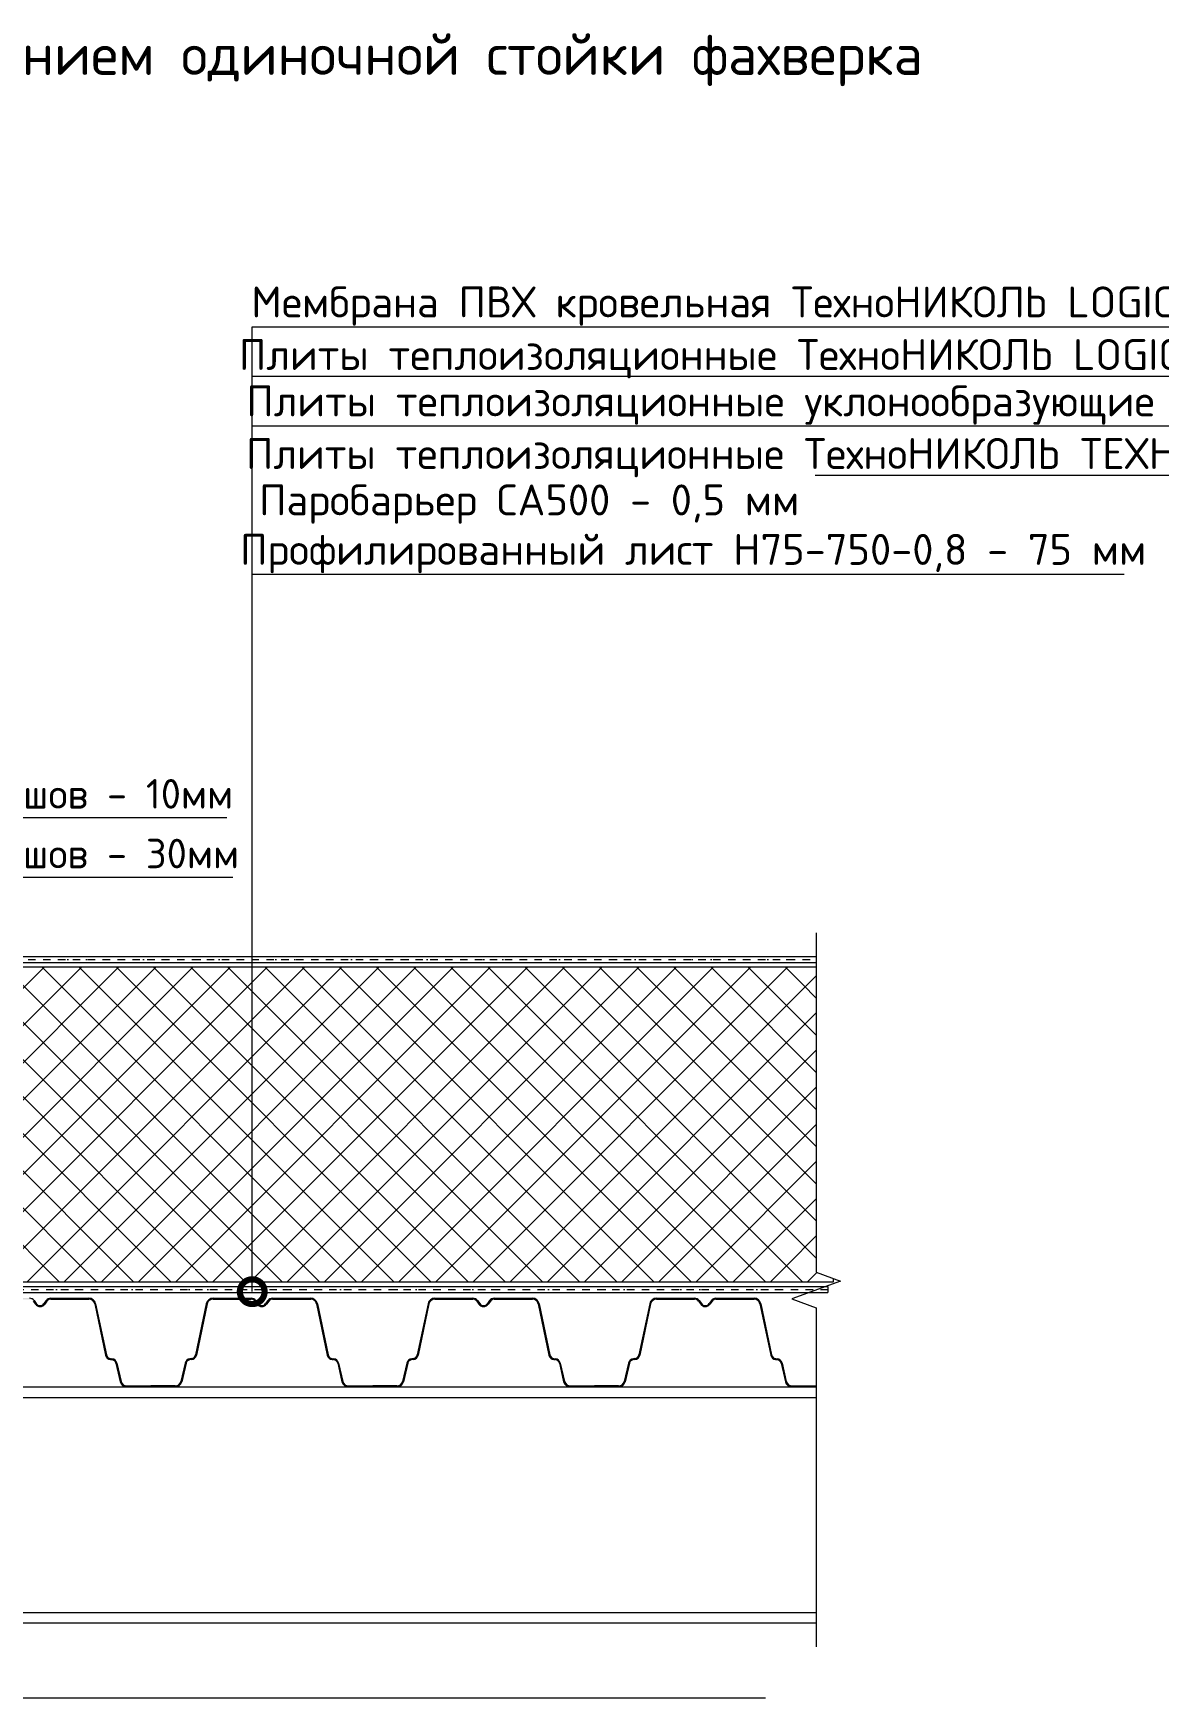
# Model space of a CAD drawing. Header units: millimetres. Extents: x -263990 to 193903, y -164417 to 240530.
# Drawn here: x -129232 to -114119, y 218172 to 240530 of the extents above; entities that cross this region are included whole.
import ezdxf

# ---------------------------------------------------------------- set-up
doc = ezdxf.new("R2010")
doc.units = ezdxf.units.MM
doc.header["$LTSCALE"] = 20
doc.set_wipeout_variables(frame=1)
doc.linetypes.add('пунктирнаяX2', pattern=[12.7, 0, -12.7])
doc.linetypes.add('штриховая 50', pattern=[1, 0.5, -0.5])
doc.layers.get('0').update_dxf_attribs({"lineweight": 0})
for name, color, linetype, lineweight in [('FP-XX-МАРКИ ПОМЕЩЕНИЙ', 250, 'Continuous', 25), ('TN-АННОТАЦИИ', 7, 'Continuous', 0), ('TN-ГИДРОИЗОЛЯЦИЯ ПВХ', 5, 'Continuous', 15), ('TN-ПАРОИЗОЛЯЦИЯ', 94, 'Continuous', 15)]:
    doc.layers.add(name, color=color, linetype=linetype, lineweight=lineweight)
doc.styles.add('MtXpl_ISOCPEUR', font='')
doc.styles.add('TN-Текст', font='isocpeur.ttf')
doc.styles.get('MtXpl_ISOCPEUR').set_extended_font_data('ISOCPEUR', bold=True)

# ---------------------------------------------------------------- blocks, each defined once
blk = doc.blocks.new('_DOTSMALL')
at = {"color": 0, "linetype": 'ByBlock', "const_width": 0.5}
blk.add_lwpolyline([(-0.0625, 0, 1), (0.0625, 0, 1)], format="xyb", close=True, dxfattribs=at)

msp = doc.modelspace()

# ---------------------------------------------------------------- hatches: boundary and pattern name
at = {"lineweight": 9, "transparency": 33554559}
h = msp.add_hatch(dxfattribs=at)
h.set_pattern_fill('ANSI37', color=256, scale=111.158289)
h.set_pattern_definition([(45, (-124358, 226721.5), (-249.557, 249.557), []), (135, (-124358, 226721.5), (-249.557, -249.557), [])])
h.paths.add_polyline_path([(-118485.38378, 227984.25214), (-136631.2072, 227984.25863), (-136631.2072, 223760.05547), (-118485.38378, 223760.04898)])
at = {"lineweight": 18}
h = msp.add_hatch(color=8, dxfattribs=at)
h.paths.add_polyline_path([(-128108.71195, 222665.69028), (-128120.82255, 222661.67329), (-128092.89999, 222540.71773), (-128080.53588, 222543.63655)])
h.paths.add_polyline_path([(-128108.71195, 222665.69028), (-128109.13782, 222667.53505), (-128121.51607, 222664.67753), (-128120.82255, 222661.67329)])
h.paths.add_polyline_path([(-128080.53588, 222543.63655), (-128092.89999, 222540.71773), (-128064.2839, 222416.75793), (-128051.93394, 222419.73804)])
h.paths.add_polyline_path([(-128051.93394, 222419.73804), (-128064.2839, 222416.75793, 0.3438724781), (-127974.95355, 222347.08242), (-127974.95355, 222359.78623, -0.343461218)])
h.paths.add_polyline_path([(-127651.20544, 222359.78623), (-127974.95355, 222359.78623), (-127974.95355, 222347.08242), (-127651.20544, 222347.08242)])
h.paths.add_polyline_path([(-130018.46138, 222774.17184), (-130030.8419, 222777.02988, -0.3188444693), (-130085.80415, 222728.1775), (-130104.78724, 222726.09428, 0.3186085476), (-130170.72723, 222667.53505), (-130158.34897, 222664.67753, -0.3185948767), (-130103.39375, 222713.46714), (-130084.42731, 222715.54619, 0.3188779843)])
h.paths.add_polyline_path([(-130158.37834, 222664.55029, -0.0005139969), (-130158.34897, 222664.67753), (-130170.72723, 222667.53505), (-130227.9311, 222419.73804), (-130215.61424, 222416.62653, 0.0003678183), (-130215.58114, 222416.75793)])
h.paths.add_polyline_path([(-130215.61424, 222416.62653), (-130227.9311, 222419.73804, -0.343461218), (-130304.9115, 222359.78623), (-130304.9115, 222347.08242, 0.343461218)])
h.paths.add_polyline_path([(-130304.9115, 222359.78623), (-130628.6596, 222359.78623), (-130628.6596, 222347.08242), (-130304.9115, 222347.08242)])
h.paths.add_polyline_path([(-129191.21064, 223465.64236), (-129221.31658, 223506.82479, 0.23930253), (-129282.85032, 223538.06409), (-129282.85032, 223525.36029, -0.23930253), (-129231.5722, 223499.32753), (-129201.46627, 223458.1451, 0.23930253), (-129139.93252, 223426.9058, 0.23930253), (-129078.39878, 223458.1451), (-129048.29284, 223499.32753, -0.23930253), (-128997.01472, 223525.36029), (-128997.01472, 223538.06409, 0.23930253), (-129058.54847, 223506.82479), (-129088.6544, 223465.64236, -0.23930253), (-129139.93252, 223439.60961, -0.23930253)])
h.paths.add_polyline_path([(-128484.17384, 223538.06409), (-128997.01472, 223538.06409), (-128997.01472, 223525.36029), (-128484.17384, 223525.36029, -0.3545864846), (-128406.48278, 223462.34028), (-128261.40366, 222774.17184), (-128249.02315, 222777.02988), (-128394.05221, 223464.96088, 0.3545864846)])
h.paths.add_polyline_path([(-128175.0778, 222726.09428), (-128194.0609, 222728.1775, -0.3188444693), (-128249.02315, 222777.02988), (-128261.40366, 222774.17184, 0.3188779844), (-128195.43773, 222715.54619), (-128176.47129, 222713.46714, -0.3185948767), (-128121.51607, 222664.67753), (-128109.13782, 222667.53505, 0.3186085476)])
h.paths.add_polyline_path([(-129873.38227, 223462.34028, -0.3545864846), (-129795.6912, 223525.36029), (-129282.85032, 223525.36029), (-129282.85032, 223538.06409), (-129795.6912, 223538.06409, 0.3545864846), (-129885.81284, 223464.96088), (-130030.8419, 222777.02988), (-130018.46138, 222774.17184)])
h = msp.add_hatch(color=8, dxfattribs=at)
h.paths.add_polyline_path([(-125131.25779, 222665.69028), (-125143.36838, 222661.67329), (-125115.44582, 222540.71773), (-125103.08172, 222543.63655)])
h.paths.add_polyline_path([(-125131.25779, 222665.69028), (-125131.68365, 222667.53505), (-125144.06191, 222664.67753), (-125143.36838, 222661.67329)])
h.paths.add_polyline_path([(-125103.08172, 222543.63655), (-125115.44582, 222540.71773), (-125086.82974, 222416.75793), (-125074.47978, 222419.73804)])
h.paths.add_polyline_path([(-125074.47978, 222419.73804), (-125086.82974, 222416.75793, 0.3438724781), (-124997.49938, 222347.08242), (-124997.49938, 222359.78623, -0.343461218)])
h.paths.add_polyline_path([(-124673.75128, 222359.78623), (-124997.49938, 222359.78623), (-124997.49938, 222347.08242), (-124673.75128, 222347.08242)])
h.paths.add_polyline_path([(-127041.00722, 222774.17184), (-127053.38773, 222777.02988, -0.3188444693), (-127108.34999, 222728.1775), (-127127.33308, 222726.09428, 0.3186085476), (-127193.27306, 222667.53505), (-127180.89481, 222664.67753, -0.3185948767), (-127125.93959, 222713.46714), (-127106.97315, 222715.54619, 0.3188779843)])
h.paths.add_polyline_path([(-127180.92418, 222664.55029, -0.0005139969), (-127180.89481, 222664.67753), (-127193.27306, 222667.53505), (-127250.47694, 222419.73804), (-127238.16007, 222416.62653, 0.0003678183), (-127238.12698, 222416.75793)])
h.paths.add_polyline_path([(-127238.16007, 222416.62653), (-127250.47694, 222419.73804, -0.343461218), (-127327.45733, 222359.78623), (-127327.45733, 222347.08242, 0.343461218)])
h.paths.add_polyline_path([(-127327.45733, 222359.78623), (-127651.20544, 222359.78623), (-127651.20544, 222347.08242), (-127327.45733, 222347.08242)])
h.paths.add_polyline_path([(-126213.75648, 223465.64236), (-126243.86241, 223506.82479, 0.23930253), (-126305.39616, 223538.06409), (-126305.39616, 223525.36029, -0.23930253), (-126254.11804, 223499.32753), (-126224.0121, 223458.1451, 0.23930253), (-126162.47836, 223426.9058, 0.23930253), (-126100.94461, 223458.1451), (-126070.83868, 223499.32753, -0.23930253), (-126019.56056, 223525.36029), (-126019.56056, 223538.06409, 0.23930253), (-126081.0943, 223506.82479), (-126111.20024, 223465.64236, -0.23930253), (-126162.47836, 223439.60961, -0.23930253)])
h.paths.add_polyline_path([(-125506.71968, 223538.06409), (-126019.56056, 223538.06409), (-126019.56056, 223525.36029), (-125506.71968, 223525.36029, -0.3545864846), (-125429.02861, 223462.34028), (-125283.9495, 222774.17184), (-125271.56898, 222777.02988), (-125416.59804, 223464.96088, 0.3545864846)])
h.paths.add_polyline_path([(-125197.62364, 222726.09428), (-125216.60673, 222728.1775, -0.3188444693), (-125271.56898, 222777.02988), (-125283.9495, 222774.17184, 0.3188779844), (-125217.98357, 222715.54619), (-125199.01713, 222713.46714, -0.3185948767), (-125144.06191, 222664.67753), (-125131.68365, 222667.53505, 0.3186085476)])
h.paths.add_polyline_path([(-126895.9281, 223462.34028, -0.3545864846), (-126818.23704, 223525.36029), (-126305.39616, 223525.36029), (-126305.39616, 223538.06409), (-126818.23704, 223538.06409, 0.3545864846), (-126908.35867, 223464.96088), (-127053.38773, 222777.02988), (-127041.00722, 222774.17184)])
h = msp.add_hatch(color=8, dxfattribs=at)
h.paths.add_polyline_path([(-122153.80362, 222665.69028), (-122165.91422, 222661.67329), (-122137.99166, 222540.71773), (-122125.62755, 222543.63655)])
h.paths.add_polyline_path([(-122153.80362, 222665.69028), (-122154.22949, 222667.53505), (-122166.60775, 222664.67753), (-122165.91422, 222661.67329)])
h.paths.add_polyline_path([(-122125.62755, 222543.63655), (-122137.99166, 222540.71773), (-122109.37557, 222416.75793), (-122097.02562, 222419.73804)])
h.paths.add_polyline_path([(-122097.02562, 222419.73804), (-122109.37557, 222416.75793, 0.3438724781), (-122020.04522, 222347.08242), (-122020.04522, 222359.78623, -0.343461218)])
h.paths.add_polyline_path([(-121696.29711, 222359.78623), (-122020.04522, 222359.78623), (-122020.04522, 222347.08242), (-121696.29711, 222347.08242)])
h.paths.add_polyline_path([(-124063.55305, 222774.17184), (-124075.93357, 222777.02988, -0.3188444693), (-124130.89582, 222728.1775), (-124149.87891, 222726.09428, 0.3186085476), (-124215.8189, 222667.53505), (-124203.44064, 222664.67753, -0.3185948767), (-124148.48543, 222713.46714), (-124129.51898, 222715.54619, 0.3188779843)])
h.paths.add_polyline_path([(-124203.47002, 222664.55029, -0.0005139969), (-124203.44064, 222664.67753), (-124215.8189, 222667.53505), (-124273.02277, 222419.73804), (-124260.70591, 222416.62653, 0.0003678183), (-124260.67281, 222416.75793)])
h.paths.add_polyline_path([(-124260.70591, 222416.62653), (-124273.02277, 222419.73804, -0.343461218), (-124350.00317, 222359.78623), (-124350.00317, 222347.08242, 0.343461218)])
h.paths.add_polyline_path([(-124350.00317, 222359.78623), (-124673.75128, 222359.78623), (-124673.75128, 222347.08242), (-124350.00317, 222347.08242)])
h.paths.add_polyline_path([(-123236.30231, 223465.64236), (-123266.40825, 223506.82479, 0.23930253), (-123327.94199, 223538.06409), (-123327.94199, 223525.36029, -0.23930253), (-123276.66387, 223499.32753), (-123246.55794, 223458.1451, 0.23930253), (-123185.02419, 223426.9058, 0.23930253), (-123123.49045, 223458.1451), (-123093.38451, 223499.32753, -0.23930253), (-123042.10639, 223525.36029), (-123042.10639, 223538.06409, 0.23930253), (-123103.64014, 223506.82479), (-123133.74607, 223465.64236, -0.23930253), (-123185.02419, 223439.60961, -0.23930253)])
h.paths.add_polyline_path([(-122529.26552, 223538.06409), (-123042.10639, 223538.06409), (-123042.10639, 223525.36029), (-122529.26552, 223525.36029, -0.3545864846), (-122451.57445, 223462.34028), (-122306.49533, 222774.17184), (-122294.11482, 222777.02988), (-122439.14388, 223464.96088, 0.3545864846)])
h.paths.add_polyline_path([(-122220.16947, 222726.09428), (-122239.15257, 222728.1775, -0.3188444693), (-122294.11482, 222777.02988), (-122306.49533, 222774.17184, 0.3188779844), (-122240.5294, 222715.54619), (-122221.56296, 222713.46714, -0.3185948767), (-122166.60775, 222664.67753), (-122154.22949, 222667.53505, 0.3186085476)])
h.paths.add_polyline_path([(-123918.47394, 223462.34028, -0.3545864846), (-123840.78287, 223525.36029), (-123327.94199, 223525.36029), (-123327.94199, 223538.06409), (-123840.78287, 223538.06409, 0.3545864846), (-123930.90451, 223464.96088), (-124075.93357, 222777.02988), (-124063.55305, 222774.17184)])
h = msp.add_hatch(color=8, dxfattribs=at)
h.paths.add_polyline_path([(-119176.34946, 222665.69028), (-119188.46005, 222661.67329), (-119160.53749, 222540.71773), (-119148.17339, 222543.63655)])
h.paths.add_polyline_path([(-119176.34946, 222665.69028), (-119176.77532, 222667.53505), (-119189.15358, 222664.67753), (-119188.46005, 222661.67329)])
h.paths.add_polyline_path([(-119148.17339, 222543.63655), (-119160.53749, 222540.71773), (-119131.92141, 222416.75793), (-119119.57145, 222419.73804)])
h.paths.add_polyline_path([(-119119.57145, 222419.73804), (-119131.92141, 222416.75793, 0.3438724781), (-119042.59105, 222347.08242), (-119042.59105, 222359.78623, -0.343461218)])
h.paths.add_polyline_path([(-118718.84295, 222359.78623), (-119042.59105, 222359.78623), (-119042.59105, 222347.08242), (-118718.84295, 222347.08242)])
h.paths.add_polyline_path([(-121086.09889, 222774.17184), (-121098.4794, 222777.02988, -0.3188444693), (-121153.44166, 222728.1775), (-121172.42475, 222726.09428, 0.3186085476), (-121238.36473, 222667.53505), (-121225.98648, 222664.67753, -0.3185948767), (-121171.03126, 222713.46714), (-121152.06482, 222715.54619, 0.3188779843)])
h.paths.add_polyline_path([(-121226.01585, 222664.55029, -0.0005139969), (-121225.98648, 222664.67753), (-121238.36473, 222667.53505), (-121295.56861, 222419.73804), (-121283.25174, 222416.62653, 0.0003678183), (-121283.21865, 222416.75793)])
h.paths.add_polyline_path([(-121283.25174, 222416.62653), (-121295.56861, 222419.73804, -0.343461218), (-121372.549, 222359.78623), (-121372.549, 222347.08242, 0.343461218)])
h.paths.add_polyline_path([(-121372.549, 222359.78623), (-121696.29711, 222359.78623), (-121696.29711, 222347.08242), (-121372.549, 222347.08242)])
h.paths.add_polyline_path([(-120258.84815, 223465.64236), (-120288.95408, 223506.82479, 0.23930253), (-120350.48783, 223538.06409), (-120350.48783, 223525.36029, -0.23930253), (-120299.20971, 223499.32753), (-120269.10377, 223458.1451, 0.23930253), (-120207.57003, 223426.9058, 0.23930253), (-120146.03628, 223458.1451), (-120115.93035, 223499.32753, -0.23930253), (-120064.65223, 223525.36029), (-120064.65223, 223538.06409, 0.23930253), (-120126.18597, 223506.82479), (-120156.29191, 223465.64236, -0.23930253), (-120207.57003, 223439.60961, -0.23930253)])
h.paths.add_polyline_path([(-119551.81135, 223538.06409), (-120064.65223, 223538.06409), (-120064.65223, 223525.36029), (-119551.81135, 223525.36029, -0.3545864846), (-119474.12028, 223462.34028), (-119329.04117, 222774.17184), (-119316.66065, 222777.02988), (-119461.68971, 223464.96088, 0.3545864846)])
h.paths.add_polyline_path([(-119242.71531, 222726.09428), (-119261.6984, 222728.1775, -0.3188444693), (-119316.66065, 222777.02988), (-119329.04117, 222774.17184, 0.3188779844), (-119263.07524, 222715.54619), (-119244.1088, 222713.46714, -0.3185948767), (-119189.15358, 222664.67753), (-119176.77532, 222667.53505, 0.3186085476)])
h.paths.add_polyline_path([(-120941.01977, 223462.34028, -0.3545864846), (-120863.32871, 223525.36029), (-120350.48783, 223525.36029), (-120350.48783, 223538.06409), (-120863.32871, 223538.06409, 0.3545864846), (-120953.45034, 223464.96088), (-121098.4794, 222777.02988), (-121086.09889, 222774.17184)])

# ---------------------------------------------------------------- linework, layer by layer
at = {"color": 8, "lineweight": 18}
for p, q in [((-129231.5722, 223499.32753), (-129201.46627, 223458.1451)), ((-129221.31658, 223506.82479), (-129191.21064, 223465.64236)), ((-129058.54847, 223506.82479), (-129088.6544, 223465.64236)), ((-129048.29284, 223499.32753), (-129078.39878, 223458.1451)), ((-128997.01472, 223538.06409), (-128484.17384, 223538.06409)), ((-128997.01472, 223538.06409), (-128997.01472, 223525.36029)), ((-128997.01472, 223525.36029), (-128484.17384, 223525.36029)), ((-128406.48278, 223462.34028), (-128261.40366, 222774.17184)), ((-128394.05221, 223464.96088), (-128249.02315, 222777.02988)), ((-126908.35867, 223464.96088), (-127053.38773, 222777.02988)), ((-126895.9281, 223462.34028), (-127041.00722, 222774.17184)), ((-126818.23704, 223538.06409), (-126305.39616, 223538.06409)), ((-126818.23704, 223525.36029), (-126305.39616, 223525.36029)), ((-126305.39616, 223538.06409), (-126305.39616, 223525.36029)), ((-126254.11804, 223499.32753), (-126224.0121, 223458.1451)), ((-126243.86241, 223506.82479), (-126213.75648, 223465.64236)), ((-126081.0943, 223506.82479), (-126111.20024, 223465.64236)), ((-126070.83868, 223499.32753), (-126100.94461, 223458.1451)), ((-126019.56056, 223538.06409), (-125506.71968, 223538.06409)), ((-126019.56056, 223538.06409), (-126019.56056, 223525.36029)), ((-126019.56056, 223525.36029), (-125506.71968, 223525.36029)), ((-125429.02861, 223462.34028), (-125283.9495, 222774.17184)), ((-125416.59804, 223464.96088), (-125271.56898, 222777.02988)), ((-123930.90451, 223464.96088), (-124075.93357, 222777.02988)), ((-123918.47394, 223462.34028), (-124063.55305, 222774.17184)), ((-123840.78287, 223538.06409), (-123327.94199, 223538.06409)), ((-123840.78287, 223525.36029), (-123327.94199, 223525.36029)), ((-123327.94199, 223538.06409), (-123327.94199, 223525.36029)), ((-123276.66387, 223499.32753), (-123246.55794, 223458.1451)), ((-123266.40825, 223506.82479), (-123236.30231, 223465.64236)), ((-123103.64014, 223506.82479), (-123133.74607, 223465.64236)), ((-123093.38451, 223499.32753), (-123123.49045, 223458.1451)), ((-123042.10639, 223538.06409), (-122529.26552, 223538.06409)), ((-123042.10639, 223538.06409), (-123042.10639, 223525.36029)), ((-123042.10639, 223525.36029), (-122529.26552, 223525.36029)), ((-122451.57445, 223462.34028), (-122306.49533, 222774.17184)), ((-122439.14388, 223464.96088), (-122294.11482, 222777.02988)), ((-120953.45034, 223464.96088), (-121098.4794, 222777.02988)), ((-120941.01977, 223462.34028), (-121086.09889, 222774.17184)), ((-120863.32871, 223538.06409), (-120350.48783, 223538.06409)), ((-120863.32871, 223525.36029), (-120350.48783, 223525.36029)), ((-120350.48783, 223538.06409), (-120350.48783, 223525.36029)), ((-120299.20971, 223499.32753), (-120269.10377, 223458.1451)), ((-120288.95408, 223506.82479), (-120258.84815, 223465.64236)), ((-120126.18597, 223506.82479), (-120156.29191, 223465.64236)), ((-120115.93035, 223499.32753), (-120146.03628, 223458.1451)), ((-120064.65223, 223538.06409), (-119551.81135, 223538.06409)), ((-120064.65223, 223538.06409), (-120064.65223, 223525.36029)), ((-120064.65223, 223525.36029), (-119551.81135, 223525.36029)), ((-119474.12028, 223462.34028), (-119329.04117, 222774.17184)), ((-119461.68971, 223464.96088), (-119316.66065, 222777.02988)), ((-128261.40366, 222774.17184), (-128249.02315, 222777.02988)), ((-128195.43773, 222715.54619), (-128176.47129, 222713.46714)), ((-128194.0609, 222728.1775), (-128175.0778, 222726.09428)), ((-127108.34999, 222728.1775), (-127127.33308, 222726.09428)), ((-127106.97315, 222715.54619), (-127125.93959, 222713.46714)), ((-127041.00722, 222774.17184), (-127053.38773, 222777.02988)), ((-125283.9495, 222774.17184), (-125271.56898, 222777.02988)), ((-125217.98357, 222715.54619), (-125199.01713, 222713.46714)), ((-125216.60673, 222728.1775), (-125197.62364, 222726.09428)), ((-124130.89582, 222728.1775), (-124149.87891, 222726.09428)), ((-124129.51898, 222715.54619), (-124148.48543, 222713.46714)), ((-124063.55305, 222774.17184), (-124075.93357, 222777.02988)), ((-122306.49533, 222774.17184), (-122294.11482, 222777.02988)), ((-122240.5294, 222715.54619), (-122221.56296, 222713.46714)), ((-122239.15257, 222728.1775), (-122220.16947, 222726.09428)), ((-121153.44166, 222728.1775), (-121172.42475, 222726.09428)), ((-121152.06482, 222715.54619), (-121171.03126, 222713.46714)), ((-121086.09889, 222774.17184), (-121098.4794, 222777.02988)), ((-119329.04117, 222774.17184), (-119316.66065, 222777.02988)), ((-119263.07524, 222715.54619), (-119244.1088, 222713.46714)), ((-119261.6984, 222728.1775), (-119242.71531, 222726.09428)), ((-128121.51607, 222664.67753), (-128109.13782, 222667.53505)), ((-128121.51607, 222664.67753), (-128064.2839, 222416.75793)), ((-128109.13782, 222667.53505), (-128051.93394, 222419.73804)), ((-127193.27306, 222667.53505), (-127250.47694, 222419.73804)), ((-127180.89481, 222664.67753), (-127238.12698, 222416.75793)), ((-127180.89481, 222664.67753), (-127193.27306, 222667.53505)), ((-125144.06191, 222664.67753), (-125131.68365, 222667.53505)), ((-125144.06191, 222664.67753), (-125086.82974, 222416.75793)), ((-125131.68365, 222667.53505), (-125074.47978, 222419.73804)), ((-124215.8189, 222667.53505), (-124273.02277, 222419.73804)), ((-124203.44064, 222664.67753), (-124260.67281, 222416.75793)), ((-124203.44064, 222664.67753), (-124215.8189, 222667.53505)), ((-122166.60775, 222664.67753), (-122154.22949, 222667.53505)), ((-122166.60775, 222664.67753), (-122109.37557, 222416.75793)), ((-122154.22949, 222667.53505), (-122097.02562, 222419.73804)), ((-121238.36473, 222667.53505), (-121295.56861, 222419.73804)), ((-121225.98648, 222664.67753), (-121283.21865, 222416.75793)), ((-121225.98648, 222664.67753), (-121238.36473, 222667.53505)), ((-119189.15358, 222664.67753), (-119176.77532, 222667.53505)), ((-119189.15358, 222664.67753), (-119131.92141, 222416.75793)), ((-119176.77532, 222667.53505), (-119119.57145, 222419.73804)), ((-128064.2839, 222416.75793), (-128051.93394, 222419.73804)), ((-127974.95355, 222359.78623), (-127651.20544, 222359.78623)), ((-127974.95355, 222347.08242), (-127974.95355, 222359.78623)), ((-127974.95355, 222347.08242), (-127651.20544, 222347.08242)), ((-127651.20544, 222359.78623), (-127651.20544, 222347.08242)), ((-127327.45733, 222359.78623), (-127651.20544, 222359.78623)), ((-127327.45733, 222347.08242), (-127651.20544, 222347.08242)), ((-127327.45733, 222347.08242), (-127327.45733, 222359.78623)), ((-127250.47694, 222419.73804), (-127238.16007, 222416.62653)), ((-125086.82974, 222416.75793), (-125074.47978, 222419.73804)), ((-124997.49938, 222359.78623), (-124673.75128, 222359.78623)), ((-124997.49938, 222347.08242), (-124997.49938, 222359.78623)), ((-124997.49938, 222347.08242), (-124673.75128, 222347.08242)), ((-124673.75128, 222359.78623), (-124673.75128, 222347.08242)), ((-124350.00317, 222359.78623), (-124673.75128, 222359.78623)), ((-124350.00317, 222347.08242), (-124673.75128, 222347.08242)), ((-124350.00317, 222347.08242), (-124350.00317, 222359.78623)), ((-124273.02277, 222419.73804), (-124260.70591, 222416.62653)), ((-122109.37557, 222416.75793), (-122097.02562, 222419.73804)), ((-122020.04522, 222359.78623), (-121696.29711, 222359.78623)), ((-122020.04522, 222347.08242), (-122020.04522, 222359.78623)), ((-122020.04522, 222347.08242), (-121696.29711, 222347.08242)), ((-121696.29711, 222359.78623), (-121696.29711, 222347.08242)), ((-121372.549, 222359.78623), (-121696.29711, 222359.78623)), ((-121372.549, 222347.08242), (-121696.29711, 222347.08242)), ((-121372.549, 222347.08242), (-121372.549, 222359.78623)), ((-121295.56861, 222419.73804), (-121283.25174, 222416.62653)), ((-119131.92141, 222416.75793), (-119119.57145, 222419.73804)), ((-119042.59105, 222359.78623), (-118718.84295, 222359.78623)), ((-119042.59105, 222347.08242), (-119042.59105, 222359.78623)), ((-119042.59105, 222347.08242), (-118718.84295, 222347.08242))]:
    msp.add_line(p, q, dxfattribs=at)
at = {"lineweight": 20}
msp.add_lwpolyline([(-118485.38378, 227984.25214), (-136631.2072, 227984.25863), (-136631.2072, 223760.05547), (-118485.38378, 223760.04898)], close=True, dxfattribs=at)
at = {"color": 8, "lineweight": 18}
for points in [[(-118718.84295, 219171.13132), (-136583.56793, 219171.13132), (-136583.56793, 222347.08242), (-118718.84295, 222347.08242)], [(-136583.56793, 222204.16462), (-118718.84295, 222204.16462)], [(-118718.84295, 219314.04912), (-136583.56793, 219314.04912)]]:
    msp.add_lwpolyline(points, dxfattribs=at)
for centre, radius, start, end in [((-129282.85032, 223461.84126), 76.22283, 36.168233333, 90), ((-129139.93252, 223503.12863), 76.22283, 216.168233333, 270), ((-129139.93252, 223503.12863), 63.51902, 216.168233333, 270), ((-129139.93252, 223503.12863), 63.51902, 270, 323.831766667), ((-129139.93252, 223503.12863), 76.22283, 270, 323.831766667), ((-128997.01472, 223461.84126), 76.22283, 90, 143.831766667), ((-128997.01472, 223461.84126), 63.51902, 90, 143.831766667), ((-128484.17384, 223445.96151), 92.10258, 11.904725656, 90), ((-128484.17384, 223445.96151), 79.39878, 11.904725656, 90), ((-126818.23704, 223445.96151), 92.10258, 90, 168.095274344), ((-126818.23704, 223445.96151), 79.39878, 90, 168.095274344), ((-126305.39616, 223461.84126), 76.22283, 36.168233333, 90), ((-126305.39616, 223461.84126), 63.51902, 36.168233333, 90), ((-126162.47836, 223503.12863), 76.22283, 216.168233333, 270), ((-126162.47836, 223503.12863), 63.51902, 216.168233333, 270), ((-126162.47836, 223503.12863), 63.51902, 270, 323.831766667), ((-126162.47836, 223503.12863), 76.22283, 270, 323.831766667), ((-126019.56056, 223461.84126), 76.22283, 90, 143.831766667), ((-126019.56056, 223461.84126), 63.51902, 90, 143.831766667), ((-125506.71968, 223445.96151), 92.10258, 11.904725656, 90), ((-125506.71968, 223445.96151), 79.39878, 11.904725656, 90), ((-123840.78287, 223445.96151), 92.10258, 90, 168.095274344), ((-123840.78287, 223445.96151), 79.39878, 90, 168.095274344), ((-123327.94199, 223461.84126), 76.22283, 36.168233333, 90), ((-123327.94199, 223461.84126), 63.51902, 36.168233333, 90), ((-123185.02419, 223503.12863), 76.22283, 216.168233333, 270), ((-123185.02419, 223503.12863), 63.51902, 216.168233333, 270), ((-123185.02419, 223503.12863), 63.51902, 270, 323.831766667), ((-123185.02419, 223503.12863), 76.22283, 270, 323.831766667), ((-123042.10639, 223461.84126), 76.22283, 90, 143.831766667), ((-123042.10639, 223461.84126), 63.51902, 90, 143.831766667), ((-122529.26552, 223445.96151), 92.10258, 11.904725656, 90), ((-122529.26552, 223445.96151), 79.39878, 11.904725656, 90), ((-120863.32871, 223445.96151), 92.10258, 90, 168.095274344), ((-120863.32871, 223445.96151), 79.39878, 90, 168.095274344), ((-120350.48783, 223461.84126), 76.22283, 36.168233333, 90), ((-120350.48783, 223461.84126), 63.51902, 36.168233333, 90), ((-120207.57003, 223503.12863), 76.22283, 216.168233333, 270), ((-120207.57003, 223503.12863), 63.51902, 216.168233333, 270), ((-120207.57003, 223503.12863), 63.51902, 270, 323.831766667), ((-120207.57003, 223503.12863), 76.22283, 270, 323.831766667), ((-120064.65223, 223461.84126), 76.22283, 90, 143.831766667), ((-120064.65223, 223461.84126), 63.51902, 90, 143.831766667), ((-119551.81135, 223445.96151), 92.10258, 11.904725656, 90), ((-119551.81135, 223445.96151), 79.39878, 11.904725656, 90), ((-128187.13186, 222791.31746), 76.22514, 192.998995894, 263.74434537), ((-128187.13186, 222791.31746), 63.51902, 192.998995894, 263.737373162), ((-128183.39264, 222650.32633), 63.51902, 13.057895598, 83.74434537), ((-128183.39264, 222650.32633), 76.22282, 13.048078984, 83.737373162), ((-127119.01824, 222650.32633), 76.22282, 96.262626838, 166.951921016), ((-127119.01824, 222650.32633), 63.51902, 96.25565463, 166.942104402), ((-127115.27902, 222791.31746), 63.51902, 276.262626838, 347.001004106), ((-127115.27902, 222791.31746), 76.22514, 276.25565463, 347.001004106), ((-125209.6777, 222791.31746), 76.22514, 192.998995894, 263.74434537), ((-125209.6777, 222791.31746), 63.51902, 192.998995894, 263.737373162), ((-125205.93847, 222650.32633), 63.51902, 13.057895598, 83.74434537), ((-125205.93847, 222650.32633), 76.22282, 13.048078984, 83.737373162), ((-124141.56408, 222650.32633), 76.22282, 96.262626838, 166.951921016), ((-124141.56408, 222650.32633), 63.51902, 96.25565463, 166.942104402), ((-124137.82485, 222791.31746), 63.51902, 276.262626838, 347.001004106), ((-124137.82485, 222791.31746), 76.22514, 276.25565463, 347.001004106), ((-122232.22353, 222791.31746), 76.22514, 192.998995894, 263.74434537), ((-122232.22353, 222791.31746), 63.51902, 192.998995894, 263.737373162), ((-122228.48431, 222650.32633), 63.51902, 13.057895598, 83.74434537), ((-122228.48431, 222650.32633), 76.22282, 13.048078984, 83.737373162), ((-121164.10991, 222650.32633), 76.22282, 96.262626838, 166.951921016), ((-121164.10991, 222650.32633), 63.51902, 96.25565463, 166.942104402), ((-121160.37069, 222791.31746), 63.51902, 276.262626838, 347.001004106), ((-121160.37069, 222791.31746), 76.22514, 276.25565463, 347.001004106), ((-119254.76937, 222791.31746), 76.22514, 192.998995894, 263.74434537), ((-119254.76937, 222791.31746), 63.51902, 192.998995894, 263.737373162), ((-119251.03014, 222650.32633), 63.51902, 13.057895598, 83.74434537), ((-119251.03014, 222650.32633), 76.22282, 13.048078984, 83.737373162), ((-127974.95355, 222439.18501), 92.10258, 194.093266131, 270), ((-127974.95355, 222439.18501), 79.39878, 194.177563874, 270), ((-127327.45733, 222439.18501), 79.39878, 270, 345.822436126), ((-127327.45733, 222439.18501), 92.10258, 270, 345.906733869), ((-124997.49938, 222439.18501), 92.10258, 194.093266131, 270), ((-124997.49938, 222439.18501), 79.39878, 194.177563874, 270), ((-124350.00317, 222439.18501), 79.39878, 270, 345.822436126), ((-124350.00317, 222439.18501), 92.10258, 270, 345.906733869), ((-122020.04522, 222439.18501), 92.10258, 194.093266131, 270), ((-122020.04522, 222439.18501), 79.39878, 194.177563874, 270), ((-121372.549, 222439.18501), 79.39878, 270, 345.822436126), ((-121372.549, 222439.18501), 92.10258, 270, 345.906733869), ((-119042.59105, 222439.18501), 92.10258, 194.093266131, 270), ((-119042.59105, 222439.18501), 79.39878, 194.177563874, 270)]:
    msp.add_arc(centre, radius, start, end, dxfattribs=at)
at = {"layer": 'TN-АННОТАЦИИ'}
msp.add_lwpolyline([(-131667.74694, 218171.99061), (-119400.63578, 218171.99061)], dxfattribs=at)

# ---------------------------------------------------------------- block references
at = {"layer": 'TN-АННОТАЦИИ', "xscale": 664.8394762485104, "yscale": 664.8394762485104, "zscale": 664.8394762485104}
for p, rotation in [((-126291.49548, 223626.39816), 269.9999886629751), ((-126291.49548, 223626.39816), 269.9999878809408), ((-126291.49436, 223626.39816), 269.999995216238), ((-126291.49436, 223626.39816), 269.9999954896452), ((-126291.49345, 223626.39816), 269.9999999999985), ((-126291.49345, 223626.39816), 269.9999999999982)]:
    msp.add_blockref('_DOTSMALL', p, dxfattribs=dict(at, rotation=rotation))

# ---------------------------------------------------------------- texts
at = {"layer": 'TN-АННОТАЦИИ', "color": 0, "style": 'MtXpl_ISOCPEUR'}
msp.add_text('Примыкание к парапету с доутеплением одиночной стойки фахверка', height=555.7914441, dxfattribs=at).set_placement((-142109.99631, 239970.43567))
at = {"layer": 'TN-АННОТАЦИИ', "insert": (-116816.62807, 235092.77669), "char_height": 415.5246727, "width": 23140.7814379, "attachment_point": 2, "style": 'TN-Текст', "bg_fill": 2}
msp.add_mtext('Плиты теплоизоляционные ТехноНИКОЛЬ ТЕХНОПРУФ Н ПРОФ - 100 мм', dxfattribs=at)
at = {"layer": 'TN-АННОТАЦИИ', "insert": (-129094.37366, 230512.04633), "char_height": 396.9938886, "attachment_point": 2, "style": 'TN-Текст', "bg_fill": 2}
msp.add_mtext('Сварной шов - 10мм', dxfattribs=at)

# ---------------------------------------------------------------- next in the draw order: linework, layer by layer
at = {"layer": 'TN-АННОТАЦИИ'}
msp.add_line((-126291.49345, 234594.14708), (-126155.54509, 234594.14708), dxfattribs=at)
for points in [[(-126155.54509, 234594.14708), (-107477.71105, 234594.14708)], [(-131555.73577, 229995.95428), (-126633.01155, 229995.95428)]]:
    msp.add_lwpolyline(points, dxfattribs=at)

# ---------------------------------------------------------------- next in the draw order: texts
at = {"layer": 'TN-АННОТАЦИИ', "insert": (-112297.79726, 235799.16863), "char_height": 415.5246727, "attachment_point": 2, "style": 'TN-Текст', "bg_fill": 2}
msp.add_mtext('Плиты теплоизоляционные уклонообразующие ТехноНИКОЛЬ ТЕХНОПРУФ Н ПРОФ КЛИН 4,2% - 50-180 мм', dxfattribs=at)

# ---------------------------------------------------------------- next in the draw order: wipeouts: each hides what was drawn before it
at = {"lineweight": 0}
msp.add_wipeout([(-117966.08912, 219065.02999), (-118718.84295, 219065.02999), (-118718.84295, 223410.95754), (-119046.06247, 223530.0557), (-118391.62342, 223768.25204), (-118718.84295, 223887.3502), (-118718.84295, 228252.7764), (-117966.08912, 228252.7764), (-117966.08912, 223887.3502), (-117638.8696, 223768.25204), (-118293.30864, 223530.0557), (-117966.08912, 223410.95754)], dxfattribs=at).dxf.layer = 'FP-XX-МАРКИ ПОМЕЩЕНИЙ'

# ---------------------------------------------------------------- next in the draw order: linework, layer by layer
at = {"linetype": 'Continuous'}
msp.add_lwpolyline([(-118718.84295, 228444.77154), (-118718.84295, 223887.3502), (-118718.84295, 223887.3502), (-118391.62342, 223768.25204), (-119046.06247, 223530.0557), (-118718.84295, 223410.95754), (-118718.84295, 218853.5362)], dxfattribs=at)
at = {"layer": 'TN-АННОТАЦИИ'}
msp.add_line((-126291.49345, 235258.98656), (-126155.54509, 235258.98656), dxfattribs=at)
msp.add_lwpolyline([(-126155.54509, 235258.98656), (-98440.04942, 235258.98656)], dxfattribs=at)
at = {"layer": 'TN-ГИДРОИЗОЛЯЦИЯ ПВХ', "linetype": 'Continuous'}
for p, q in [((-136901.16304, 228127.17643), (-118718.84295, 228127.17643)), ((-118718.84295, 228127.17643), (-118718.84295, 228047.77765)), ((-136901.16304, 228047.77765), (-118718.84295, 228047.77765))]:
    msp.add_line(p, q, dxfattribs=at)
at = {"layer": 'TN-ГИДРОИЗОЛЯЦИЯ ПВХ', "linetype": 'штриховая 50', "ltscale": 10}
msp.add_line((-136901.16304, 228087.47704), (-118718.84295, 228087.47704), dxfattribs=at)
at = {"layer": 'TN-ГИДРОИЗОЛЯЦИЯ ПВХ', "linetype": 'пунктирнаяX2'}
msp.add_line((-136901.16304, 228087.47704), (-118718.84295, 228087.47704), dxfattribs=at)
at = {"layer": 'TN-ПАРОИЗОЛЯЦИЯ', "linetype": 'Continuous'}
for p, q in [((-131474.16884, 223617.13767), (-118564.09148, 223617.13767)), ((-131445.96748, 223696.53645), (-118564.09148, 223696.53645)), ((-118564.09148, 223696.53645), (-118564.09148, 223617.13767))]:
    msp.add_line(p, q, dxfattribs=at)
at = {"layer": 'TN-ПАРОИЗОЛЯЦИЯ', "linetype": 'пунктирнаяX2'}
msp.add_line((-131460.06816, 223656.83706), (-118564.09148, 223656.83706), dxfattribs=at)
at = {"layer": 'TN-ПАРОИЗОЛЯЦИЯ', "linetype": 'штриховая 50', "ltscale": 10}
msp.add_line((-131460.06816, 223656.83706), (-118564.09148, 223656.83706), dxfattribs=at)

# ---------------------------------------------------------------- next in the draw order: texts
at = {"layer": 'TN-АННОТАЦИИ', "attachment_point": 2, "style": 'TN-Текст', "bg_fill": 2}
for s, insert, char_height in [('Плиты теплоизоляционные ТехноНИКОЛЬ LOGICPIR PROF Ф/Ф - 50 мм', (-117045.16664, 236422.45564), 415.5246727), ('Сварной шов - 30мм', (-129054.67428, 229710.36011), 396.9938886)]:
    msp.add_mtext(s, dxfattribs=dict(at, insert=insert, char_height=char_height))

# ---------------------------------------------------------------- next in the draw order: linework, layer by layer
at = {"layer": 'TN-АННОТАЦИИ'}
msp.add_line((-126291.49345, 235923.82604), (-126155.54509, 235923.82604), dxfattribs=at)
for points in [[(-126155.54509, 235923.82604), (-107934.78819, 235923.82604)], [(-126291.49436, 223626.39816), (-126291.49345, 235258.98656)], [(-126291.49436, 223626.39816), (-126291.49345, 234594.14708)], [(-131555.73577, 229194.26805), (-126553.61278, 229194.26805)]]:
    msp.add_lwpolyline(points, dxfattribs=at)

# ---------------------------------------------------------------- next in the draw order: texts
at = {"layer": 'TN-АННОТАЦИИ', "insert": (-117523.02002, 237128.84759), "char_height": 415.5246727, "attachment_point": 2, "style": 'TN-Текст', "bg_fill": 2}
msp.add_mtext('Мембрана ПВХ кровельная ТехноНИКОЛЬ LOGICROOF V-RP - 1,5мм', dxfattribs=at)

# ---------------------------------------------------------------- next in the draw order: linework, layer by layer
at = {"layer": 'TN-АННОТАЦИИ'}
msp.add_line((-126291.49345, 236588.66551), (-126155.54509, 236588.66551), dxfattribs=at)
msp.add_lwpolyline([(-126155.54509, 236588.66551), (-108890.49494, 236588.66551)], dxfattribs=at)

# ---------------------------------------------------------------- next in the draw order: texts
at = {"layer": 'TN-АННОТАЦИИ', "insert": (-122571.64479, 234469.48968), "char_height": 415.5246727, "attachment_point": 2, "style": 'TN-Текст', "bg_fill": 2}
msp.add_mtext('Паробарьер СА500 - 0,5 мм', dxfattribs=at)

# ---------------------------------------------------------------- next in the draw order: linework, layer by layer
at = {"layer": 'TN-АННОТАЦИИ'}
msp.add_line((-126291.49345, 233929.30761), (-126155.54509, 233929.30761), dxfattribs=at)
for points in [[(-126291.49548, 223626.39816), (-126291.49345, 233929.30761)], [(-126155.54509, 233929.30761), (-118987.74449, 233929.30761)]]:
    msp.add_lwpolyline(points, dxfattribs=at)

# ---------------------------------------------------------------- next in the draw order: texts
at = {"layer": 'TN-АННОТАЦИИ', "insert": (-120369.36402, 233804.65021), "char_height": 415.5246727, "width": 15332.0535119, "attachment_point": 2, "style": 'TN-Текст', "bg_fill": 2}
msp.add_mtext('Профилированный лист Н75-750-0,8 - 75 мм', dxfattribs=at)

# ---------------------------------------------------------------- next in the draw order: linework, layer by layer
at = {"layer": 'TN-АННОТАЦИИ'}
msp.add_line((-126291.49345, 233264.46813), (-126155.54509, 233264.46813), dxfattribs=at)
for points in [[(-126291.49345, 223626.39816), (-126291.49345, 236588.66551)], [(-126291.49345, 223626.39816), (-126291.49345, 235923.82604)], [(-126291.49548, 223626.39816), (-126291.49345, 233264.46813)], [(-126155.54509, 233264.46813), (-114583.18296, 233264.46813)]]:
    msp.add_lwpolyline(points, dxfattribs=at)

doc.saveas('drawing.dxf')
